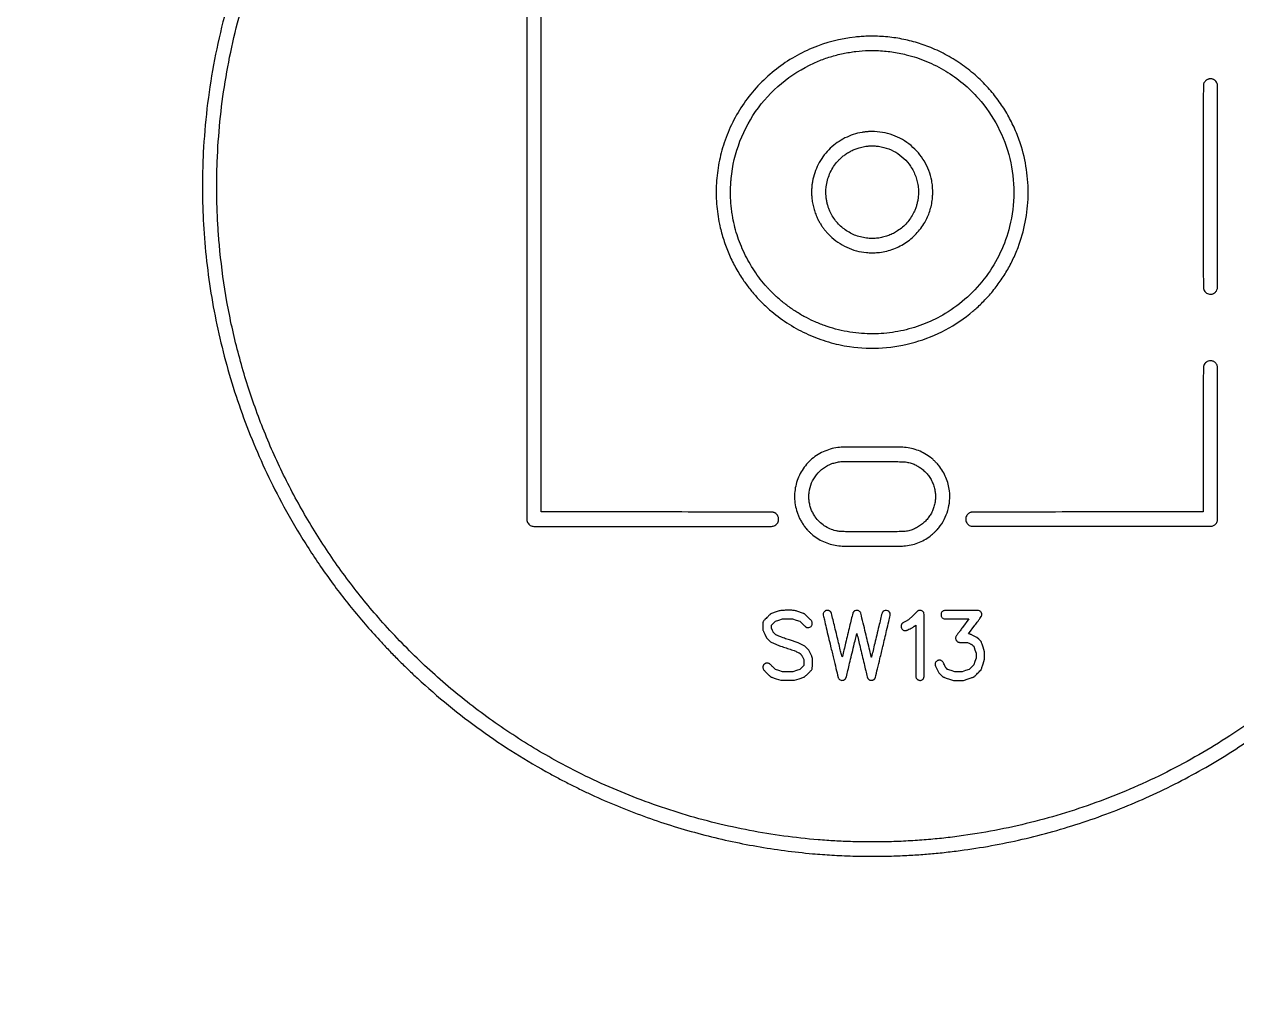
# Model space of a CAD drawing. Extents: x 949 to 24658, y 948 to 49051.
# Drawn here: x 11312 to 19775, y 37107 to 43838 of the extents above; entities that cross this region are included whole.
import ezdxf

# ---------------------------------------------------------------- set-up
doc = ezdxf.new("R2010")
doc.units = 0

msp = doc.modelspace()

# ---------------------------------------------------------------- linework, layer by layer
for points in [[(24557.45501, 40846.15625, -0.000005), (24557.576589, 33590.111823, -0.000003), (24557.572356, 24977, -0.000002), (24557.441941, 13479.946311, -0.000011), (24557.197838, 7129.844974)], [(14818.91929, 44985.698883, 0.000001), (14818.923348, 42685.463668, 0.000001), (14818.93329, 40385.158027, 0.051442), (14820.105084, 40373.799221, 0.073299), (14824.771432, 40361.091776, 0.064692), (14833.062671, 40349.659395, 0.06478), (14843.98733, 40340.738952, 0.073918), (14856.368392, 40335.390125, 0.065139), (14867.872776, 40333.884477, 0.000006), (15697.950758, 40333.860345, 0.000006), (16528.05988, 40333.857377, 0.065505), (16539.5, 40335.362709, 0.066568), (16551.728295, 40340.455013, 0.064193), (16562.356985, 40348.631746, 0.064348), (16570.543178, 40359.216104, 0.067496), (16575.609875, 40371.368392, 0.088879), (16576.983019, 40387.886481, 0.084134), (16572.604901, 40404.197991, 0.083963), (16563.08547, 40418.18344, 0.087999), (16549.633843, 40427.992954, 0.016598), (16545.909499, 40429.662149, 0.014984), (16541.954455, 40431.142642, 0.015579), (16538.172856, 40432.300261, 0.027998), (16535, 40432.976279, 0.038171), (16528.573583, 40433.476217, 0.00002), (16328.781463, 40433.734431, 0.00023), (16080.300881, 40433.931418, 0.000081), (15723.75, 40433.992446), (14919, 40434), (14919, 42685.5), (14919, 44937)], [(15094.325677, 45036.57615, 0.000006), (14859.99851, 45036.295275, 0.05764)], [(12772.643341, 44112.5, 0.01652), (12689.850576, 43816.756156, 0.016421), (12626.579092, 43515.600495, 0.016418), (12583.20028, 43210.890743, 0.016501), (12559.999496, 42904.5, 0.001802), (12558.366781, 42862.630847, 0.003376), (12557.397031, 42828.755984, 0.002861), (12556.793743, 42791.394215, 0.000944), (12556.32519, 42736.5, 0.002529), (12556.20899, 42663.312423, 0.004087), (12556.934321, 42601.032143, 0.00426), (12558.645688, 42540.663052, 0.003093), (12561.538618, 42473.5, 0.027672), (12615.219646, 41961.983227, 0.027532), (12725.107024, 41458.638295, 0.027526), (12889.662407, 40970.31607, 0.027634), (13106.682952, 40503.684868, 0.016037), (13257.090288, 40242.599401, 0.016158), (13423.567815, 39992.357958, 0.01614), (13606.050808, 39753.119986, 0.015915), (13804.40917, 39525, 0.005313), (13863.457856, 39462.646241, 0.004402), (13927.610395, 39397.486865, 0.004394), (13993.063579, 39333.304912, 0.005215), (14056.031522, 39273.889857, 0.01524), (14273.069179, 39085.266441, 0.01531), (14500.871495, 38910.512771, 0.015347), (14738.380032, 38750.430953, 0.015498), (14984.5, 38605.768078, 0.004775), (15059.707096, 38565.572502, 0.004236), (15138.718724, 38525.157022, 0.004266), (15217.740839, 38486.417097, 0.005078), (15292.969398, 38451.26515, 0.021085), (15659.638462, 38302.767944, 0.021132), (16037.246071, 38185.803446, 0.021147), (16423.112725, 38101.202242, 0.021187), (16814.5, 38049.563796, 0.003417), (16883.043585, 38043.932149, 0.003868), (16948.8837, 38039.487214, 0.003675), (17017.614756, 38035.887629, 0.002583), (17095, 38032.805427, 0.007216), (17143.501899, 38031.825082, 0.001451), (17229.851948, 38031.576756, 0.001456), (17316.21797, 38031.830448, 0.00714), (17365, 38032.812473, 0.004685), (17486.196993, 38038.121605, 0.006168), (17596.61706, 38045.362749, 0.006351), (17704.154112, 38055.123926, 0.005517), (17816.584846, 38068.026265, 0.023774), (18250.93061, 38143.851629, 0.023622), (18677.066866, 38260.690582, 0.023607), (19090.537594, 38417.288378, 0.023675), (19487, 38612.034583, 0.023291), (19857.850671, 38839.662899, 0.023296)], [(19920.356631, 39005.817188, -0.010885), (19754, 38890.460487, -0.027766), (19315.128866, 38633.897176, -0.027832), (18850.872158, 38427.767971, -0.027823), (18366.458704, 38274.426876, -0.027712), (17867.365904, 38175.57716, -0.006716), (17744.61123, 38159.941947, -0.007081), (17623.629254, 38147.914047, -0.006863), (17498.940269, 38139.020648, -0.005564), (17365, 38132.808012, -0.007351), (17316.85405, 38131.819804, -0.001438), (17230.177459, 38131.564458, -0.001435), (17143.507295, 38131.807147, -0.00739), (17095.5, 38132.789011, -0.002091), (17027.441001, 38135.472655, -0.003294), (16969.043937, 38138.405578, -0.003486), (16913.17819, 38141.971382, -0.002783), (16853, 38146.570593, -0.026664), (16375.068348, 38211.563409, -0.026371), (15904.970999, 38327.204206, -0.026365), (15449.554208, 38491.718971, -0.026623), (15015.5, 38702.786816, -0.021265), (14680.648778, 38907.33069, -0.021463), (14365.452145, 39138.985155, -0.021455), (14071.173893, 39396.891337, -0.021215), (13798.926154, 39680, -0.019655), (13575.401513, 39954.098685, -0.019384), (13372.999833, 40246.143502, -0.01935), (13193.485885, 40553.518936, -0.019414), (13038.48679, 40873.517221, -0.019664), (12908.130746, 41206.713332, -0.019552), (12804.080068, 41549.751965, -0.019556), (12727.162149, 41899.804683, -0.01969), (12678.037832, 42254, -0.003225), (12672.432166, 42314.766326, -0.003276), (12667.64239, 42375.279838, -0.0033), (12663.67847, 42435.403435, -0.003397), (12660.550376, 42495, -0.002038), (12658.327074, 42548.451157, -0.004555), (12657.172918, 42589.099432, -0.00379), (12656.647326, 42634.03419, -0.001033), (12656.501875, 42705, -0.001047), (12656.651668, 42775.962792, -0.003752), (12657.182467, 42821.293067, -0.004533), (12658.33743, 42862.123943, -0.002117), (12660.537205, 42915, -0.030613), (12720.259169, 43470.917215, -0.030591), (12847.422646, 44015.519183, -0.030587)]]:
    msp.add_lwpolyline(points, format="xyb")
for points in [[(17196.5, 43753.930479, 0.005107), (17175.00726, 43753.071549, 0.004913), (17153.256152, 43751.765285, 0.004933), (17131.626909, 43750.038345, 0.005264), (17110.5, 43747.917166, 0.071132), (16811.318704, 43670.688426, 0.071308), (16546.046184, 43512.7493, 0.071317), (16335.849582, 43286.670875, 0.071178), (16197.469058, 43010.5, 0.033031), (16160.986124, 42871.313031, 0.033115), (16143.189702, 42728.652071, 0.033119), (16144.38491, 42584.910361, 0.033062), (16164.545073, 42442.5, 0.023294), (16189.876301, 42344.647035, 0.023143), (16224.246644, 42249.356658, 0.023132), (16267.294731, 42157.607261, 0.02322), (16318.584636, 42070.346825, 0.018889), (16363.97354, 42006.172324, 0.018019), (16414.763973, 41944.557896, 0.017907), (16470.199256, 41886.377761, 0.018063), (16529.5, 41832.489029, 0.035347), (16650.320722, 41744.242421, 0.03452), (16783.300325, 41673.114817, 0.034425), (16925.172487, 41620.792518, 0.034705), (17072.5, 41588.601502, 0.053216), (17302.250798, 41579.543579, 0.05288), (17529.248533, 41619.114452, 0.052892), (17742.846853, 41705.404563, 0.053293), (17933, 41834.411674, 0.011681), (17960.861712, 41859.143399, 0.006755), (17993.252434, 41890.103958, 0.006762), (18024.447746, 41921.578898, 0.012955), (18048.465144, 41947.803027, 0.021256), (18110.201636, 42025.235474, 0.022447), (18163.956854, 42106.272329, 0.022597), (18209.912073, 42191.274465, 0.0222), (18248.305219, 42280.573666, 0.04235), (18298.666772, 42457.708149, 0.042372), (18318.451033, 42640.76436, 0.042379), (18307.091984, 42824.509809, 0.04239), (18264.91506, 43003.692356, 0.025226), (18225.637858, 43106.065678, 0.025026), (18176.158505, 43204.242127, 0.025069), (18117.207868, 43296.82373, 0.025518), (18049.612384, 43382.469017, 0.029036), (17960.398587, 43473.151817, 0.029232), (17861.470944, 43552.671135, 0.029228), (17753.931785, 43620.119103, 0.029012), (17639, 43674.751223, 0.026139), (17532.398048, 43711.677083, 0.026038), (17422.387697, 43737.333856, 0.025977), (17310.052213, 43751.463122, 0.025732)], [(17261.5, 43653.988421, -0.01217), (17315.180481, 43650.799851, -0.013442), (17366.883676, 43645.060688, -0.013599), (17417.645227, 43636.627558, -0.013112), (17468.5, 43625.35965, -0.037573), (17610.2273, 43578.490089, -0.037727), (17743.141567, 43510.989117, -0.037756), (17864.308944, 43424.339191, -0.037761), (17971.062174, 43320.456929, -0.060602), (18106.327639, 43123.790326, -0.060553), (18190.541512, 42900.376297, -0.060559), (18218.776057, 42663.314487, -0.060637), (18189.367445, 42426.5, -0.049013), (18124.275267, 42244.011563, -0.049092), (18024.935624, 42077.789729, -0.049111), (17895.137312, 41934.180542, -0.049128), (17739.83746, 41818.662175, -0.039849), (17599.00626, 41748.586581, -0.039666), (17448.627019, 41701.612231, -0.039738), (17292.985446, 41679.036595, -0.04032), (17136.5, 41681.538626, -0.020128), (17054.824299, 41692.78501, -0.020823), (16975.249582, 41710.473026, -0.020877), (16897.617366, 41734.667427, -0.020474), (16821.756547, 41765.390582, -0.019101), (16754.035202, 41799.276268, -0.019281), (16689.314336, 41838.133231, -0.019155), (16627.37921, 41882.121466, -0.01829), (16568, 41931.373447, -0.010467), (16552.454122, 41945.854516, -0.00363), (16530.625522, 41967.368757, -0.003617), (16509.150679, 41989.156885, -0.010767), (16494.874557, 42004.5, -0.034465), (16408.030027, 42116.6397, -0.035607), (16338.457826, 42238.469663, -0.035745), (16287.098448, 42368.479849, -0.035318), (16254.533795, 42505, -0.009273), (16248.582633, 42545.753086, -0.011513), (16244.626621, 42583.863206, -0.011359), (16242.393065, 42622.535169, -0.008626), (16241.640357, 42665, -0.003969), (16241.847441, 42692.73953, -0.007495), (16242.527331, 42715.102387, -0.007912), (16243.845785, 42736.616031, -0.005053), (16246.026421, 42761.577576, -0.067635), (16307.49447, 43021.397254, -0.067923), (16436.016315, 43254.980833, -0.067876), (16622.52471, 43445.716327, -0.067381), (16853.737086, 43580.102573, -0.023614), (16938.141153, 43610.408492, -0.022392), (17026.527299, 43633.233979, -0.022425), (17116.462006, 43648.03443, -0.023873), (17205.5, 43654.324493, 0.000022), (17210.332133, 43654.434852, 0.000015), (17215.765625, 43654.559352, 0.000016), (17220.963101, 43654.678765, 0.000033), (17225, 43654.771904, -0.009507), (17229.917303, 43654.792158, -0.001642), (17239.228125, 43654.622881, -0.001786), (17250.156817, 43654.349237, -0.001596)], [(19579, 43455.476234, 0.027743), (19572.284141, 43453.202968, 0.036398), (19566.468593, 43450.360514, 0.036704), (19561.164482, 43446.725858, 0.028963), (19555.986621, 43442.073004, 0.02515), (19551.094549, 43436.612564, 0.035881), (19547.375017, 43431.274037, 0.037765), (19544.59513, 43425.68156, 0.032763), (19542.532909, 43419.465038, 0.063099), (19541.531092, 43411.72852, 0.000149), (19541.25262, 43297.915419, 0.000485), (19541.042852, 43119.775785, 0.000052), (19541, 42705.839122, 0.000081), (19541.054651, 42369.279808, 0.000306), (19541.252262, 42158.447774, 0.000033), (19541.5107, 41998.513961, 0.051021), (19542.105084, 41992.799221, 0.08041), (19547.42869, 41978.911909, 0.074609), (19556.968121, 41967.005726, 0.073979), (19569.665374, 41958.343604, 0.076845), (19584.171677, 41953.894304, 0.097636), (19602.377703, 41954.81335, 0.091922), (19619.306604, 41962.544985, 0.091672), (19632.374023, 41975.854687, 0.096439), (19639.530721, 41992.730193, 0.052233), (19641.116898, 42007.861866, 0.000012), (19641.149432, 42704.927938, 0.000012), (19641.147175, 43401.997517, 0.052259), (19639.561646, 43417.121999, 0.062175), (19635.390716, 43429.178406, 0.064896), (19628.42772, 43439.648678, 0.064563), (19618.977532, 43448.027391, 0.060498), (19607.5, 43453.938352, 0.045909), (19600.951414, 43455.701307, 0.029337), (19593.11381, 43456.587301, 0.029504), (19585.337616, 43456.547783, 0.051757)], [(17205.5, 43088.348774, 0.0035), (17191.873332, 43087.179568, 0.006078), (17180.579726, 43085.992237, 0.006766), (17170.218123, 43084.632994, 0.006046), (17159.5, 43082.946596, 0.074102), (17040.371236, 43043.985262, 0.07454), (16938.046341, 42972.037458, 0.074513), (16861.288354, 42873.220984, 0.073965), (16816.629133, 42756, 0.005724), (16814.384855, 42745.200575, 0.007164), (16812.561592, 42735.130824, 0.006724), (16810.942023, 42724.511602, 0.004166), (16809.311806, 42712, 0.022581), (16807.861228, 42692.970265, 0.00784), (16807.441561, 42665.446959, 0.00783), (16807.88424, 42637.941389, 0.022795), (16809.352014, 42619, 0.019468), (16815.498309, 42581.356583, 0.021424), (16824.409305, 42545.505613, 0.0219), (16836.140156, 42511.285821, 0.022479), (16850.730013, 42478.527069, 0.004703), (16857.719813, 42464.880338, 0.010158), (16863.407692, 42454.544483, 0.010312), (16869.456735, 42444.544444, 0.004999), (16877.57966, 42432, 0.012467), (16891.071373, 42412.678585, 0.014736), (16904.805107, 42395.127226, 0.014715), (16919.566313, 42378.394153, 0.012365), (16936.147706, 42361.532746, 0.042179), (16991.316852, 42316.485853, 0.042466), (17053.142399, 42281.451632, 0.042326), (17120.198255, 42257.273086, 0.04132), (17190.910614, 42244.488255, 0.016203), (17208.133838, 42243.386681, 0.007962), (17230.097691, 42243.045207, 0.007965), (17252.127244, 42243.404481, 0.01572), (17269.589386, 42244.517904, 0.059303), (17368.362661, 42265.940707, 0.059967), (17458.948605, 42309.904216, 0.059946), (17536.541277, 42374.124188, 0.059187), (17597.067077, 42455.173958, 0.025899), (17616.321531, 42492.946903, 0.02539), (17631.709447, 42532.755494, 0.025027), (17643.170401, 42574.484323, 0.023555), (17650.680421, 42618, 0.011973), (17651.573347, 42626.912723, 0.009802), (17652.112241, 42636.473655, 0.006994), (17652.389637, 42648.684594, 0.002354), (17652.461208, 42666.5, 0.006453), (17652.125857, 42691.160978, 0.015271), (17651.078581, 42709.500216, 0.01689), (17648.992862, 42726.601847, 0.009779), (17645.392671, 42747, 0.042632), (17625.535419, 42816.194339, 0.042281), (17594.188993, 42881.220568, 0.042336), (17552.395988, 42939.969663, 0.042988), (17501.5, 42990.513771, 0.044066), (17440.643806, 43032.860182, 0.043703), (17373.143725, 43064.022027, 0.043816), (17301.426877, 43082.914446, 0.044796), (17228.050106, 43088.831897, 0.001379), (17220.654147, 43088.744481, 0.001711), (17213.774094, 43088.620637, 0.001395), (17207.997596, 43088.48076, 0.012899)], [(17257, 42987.951087, -0.054136), (17328.410371, 42973.584415, -0.056126), (17394.151304, 42944.318207, -0.056431), (17451.433109, 42901.338127, -0.055842), (17497.883368, 42846.5, -0.029274), (17518.228242, 42811.988789, -0.031257), (17533.910323, 42776.069568, -0.031266), (17544.988824, 42738.485043, -0.029325), (17551.58396, 42699, -0.020642), (17552.745463, 42681.31705, -0.010577), (17552.81569, 42659.089245, -0.010546), (17551.957258, 42637.137031, -0.023304), (17550.170678, 42620.468503, -0.017459), (17545.071186, 42593.706084, -0.020367), (17538.320319, 42568.724656, -0.020828), (17529.713375, 42544.872911, -0.020029), (17519.050209, 42521.5, -0.030104), (17497.231027, 42484.111436, -0.03414), (17471.892009, 42451.239196, -0.0342), (17442.357229, 42422.169157, -0.030411), (17408, 42396.143161, -0.028276), (17377.974197, 42378.512149, -0.027223), (17345.774802, 42364.133434, -0.026903), (17311.819993, 42353.190902, -0.026112), (17276.548108, 42345.82942, -0.023859), (17261.207585, 42344.199822, -0.008208), (17238.900457, 42343.268926, -0.00828), (17216.451046, 42343.072889, -0.022063), (17200.455882, 42343.904511, -0.032508), (17158.095643, 42350.78648, -0.032732), (17117.084694, 42363.091193, -0.032836), (17078.154334, 42380.596962, -0.033198), (17042, 42402.992855, -0.032053), (17010.149188, 42429.016845, -0.031705), (16981.761775, 42458.988001, -0.031708), (16957.39435, 42492.304723, -0.032075), (16937.53841, 42528.311247, -0.019223), (16927.952273, 42550.896984, -0.019435), (16920.167591, 42574.07055, -0.018877), (16914.017945, 42598.411235, -0.016046), (16909.33442, 42624.5, -0.027606), (16907.987153, 42639.372239, -0.007155), (16907.48599, 42663.42328, -0.00726), (16907.678932, 42687.555457, -0.025694), (16908.822222, 42703, -0.034324), (16917.944252, 42749.457044, -0.035753), (16933.253653, 42793.578723, -0.03598), (16954.584176, 42834.813605, -0.035726), (16981.650689, 42872.667715, -0.017986), (16990.987903, 42883.140726, -0.008001), (17003.998346, 42896.28987, -0.008021), (17017.504897, 42909.092736, -0.016846), (17028.481269, 42918.506808, -0.024896), (17051.701721, 42935.276225, -0.021278), (17077.698515, 42950.617651, -0.021228), (17104.978049, 42963.73228, -0.024409), (17132.046469, 42973.824327, -0.015241), (17148.580576, 42978.535537, -0.011905), (17166.7892, 42982.670346, -0.011986), (17184.992572, 42985.898502, -0.016461), (17201.5, 42987.865924, -0.014054), (17213.930708, 42988.582727, -0.00699), (17229.708748, 42988.827538, -0.006957), (17245.296104, 42988.634564, -0.01602)], [(19583.763386, 41489.001104, 0.069634), (19569.01113, 41484.229695, 0.074636), (19556.519489, 41475.667993, 0.076332), (19547.307557, 41464.006423, 0.077964), (19542.10171, 41450.200779, 0.050687), (19541.514633, 41444.559429, 0.000062), (19541.253166, 41329.969866, 0.000424), (19541.05513, 41178.678595, 0.000115), (19541, 40939.450779), (19541, 40434), (18736.25, 40433.992446, 0.000079), (18373.735723, 40433.93201, 0.000239), (18127.122516, 40433.734386, 0.000022), (17931.55535, 40433.475688, 0.038958), (17925, 40432.955135, 0.042471), (17917.613455, 40431.131782, 0.037787), (17910.333256, 40428.032813, 0.03746), (17903.53882, 40423.84031, 0.039909), (17897.598685, 40418.760128, 0.130276), (17884.73991, 40396.529468, 0.132919), (17884.71385, 40371.029462, 0.131579), (17897.58313, 40348.807147, 0.126494), (17920.016085, 40335.585748, 0.069828), (17927.480079, 40334.522571, 0.000118), (18057.387356, 40334.285879, 0.000431), (18262.965165, 40334.137044, 0.000041), (18764.591489, 40334.247042), (19603.650809, 40334.5), (19612.075404, 40338.682653, 0.049769), (19621.888273, 40344.838717, 0.056171), (19629.85736, 40352.596521, 0.05747), (19635.757792, 40361.765781, 0.056432), (19639.460217, 40372.093068, 0.056965), (19640.428826, 40380.285595, 0.000261), (19640.719165, 40466.824596, 0.00063), (19640.932824, 40602.710415, 0.000071), (19640.985219, 40910.566341, 0.000113), (19640.936102, 41157.873104, 0.000387), (19640.743272, 41318.7678, 0.000056), (19640.485674, 41442.398581, 0.044315), (19639.924296, 41448.566341, 0.056496), (19637.04166, 41458.148819, 0.047284), (19631.951775, 41467.475065, 0.047197), (19625.1884, 41475.696449, 0.055726), (19617.339981, 41482.000833, 0.052271), (19609.865972, 41485.712642, 0.037757), (19600.919955, 41488.295003, 0.038035), (19591.787877, 41489.484346, 0.056873)], [(17002.5, 40884.851134, 0.039542), (16950.786317, 40876.17543, 0.038002), (16900.365414, 40859.397822, 0.037897), (16852.931446, 40835.126585, 0.038821), (16810.10891, 40804.145192, 0.076554), (16741.14492, 40724.56782, 0.076849), (16699.431578, 40628.029485, 0.076779), (16688.798222, 40523.322637, 0.076205), (16710.191522, 40420, 0.020901), (16720.651184, 40395.127595, 0.019558), (16733.365577, 40370.644994, 0.019348), (16748.105373, 40346.966054, 0.019354), (16764.630146, 40324.5, 0.019521), (16774.960432, 40312.52815, 0.00861), (16789.489709, 40297.489709, 0.00861), (16804.52815, 40282.960432, 0.019521), (16816.5, 40272.630146, 0.03412), (16857.434644, 40244.343444, 0.035922), (16901.157184, 40222.427509, 0.035815), (16947.68892, 40206.943608, 0.033509), (16997, 40197.835903, 0.028717), (17020.626865, 40196.45859, 0.000185), (17230.405827, 40196.366197, 0.000173), (17440.803687, 40196.424118, 0.030715), (17463, 40197.802773, 0.031377), (17513.975662, 40207.404368, 0.036744), (17560.641203, 40222.991278, 0.037256), (17603.975519, 40245.019728, 0.033957), (17645, 40273.855349, 0.018518), (17656.69412, 40284.061944, 0.008402), (17671.262164, 40298.228168, 0.008394), (17685.320825, 40312.84925, 0.018891), (17695.359814, 40324.5, 0.048284), (17732.929057, 40382.225794, 0.049734), (17758.291224, 40445.527243, 0.049904), (17770.593282, 40512.387519, 0.04927), (17769.485715, 40580.653891, 0.034862), (17760.59814, 40628.309514, 0.035697), (17745.221198, 40673.879779, 0.035384), (17723.36858, 40717.163178, 0.033015), (17695.173104, 40758, 0.022774), (17685.044098, 40769.646368, 0.007353), (17669.023667, 40785.968411, 0.007354), (17652.528489, 40801.813851, 0.022736), (17640.764951, 40811.825909, 0.034533), (17598.178725, 40840.378957, 0.036413), (17552.79655, 40862.234117, 0.036704), (17505.070634, 40877.135379, 0.036296), (17455.5, 40884.9673, 0.020989), (17434.278054, 40885.862715, 0.000113), (17228.83658, 40885.856518, 0.00011), (17023.140157, 40885.758538, 0.021623)], [(17463.5, 40783.689869, -0.02636), (17494.361565, 40776.628335, -0.03099), (17522.639416, 40766.637907, -0.031469), (17549.094542, 40753.38267, -0.02882), (17574.5, 40736.554711, -0.020131), (17585.241211, 40727.816959, -0.011322), (17597.592705, 40716.406745, -0.011328), (17609.304169, 40704.560863, -0.022005), (17618.004993, 40694.5, -0.032085), (17636.90428, 40667.162388, -0.033618), (17651.825341, 40638.042878, -0.033567), (17662.727565, 40607.144685, -0.031788), (17669.635798, 40574.5, -0.024707), (17670.920872, 40561.096595, -0.009562), (17671.425852, 40542.438785, -0.009479), (17671.2214, 40523.890016, -0.026875), (17670.139764, 40511, -0.029648), (17663.683489, 40478.606965, -0.033042), (17653.600645, 40448.390863, -0.033293), (17639.705139, 40419.966364, -0.031016), (17621.861924, 40392.924877, -0.018481), (17613.314922, 40382.403758, -0.011483), (17602.562902, 40370.679269, -0.011515), (17591.398637, 40359.576362, -0.020239), (17581.604961, 40351.001531, -0.033533), (17554.566889, 40332.038603, -0.033048), (17525.107861, 40316.757581, -0.032892), (17493.752485, 40305.429786, -0.032504), (17461.058382, 40298.25813, -0.032702), (17448.588363, 40297.188447, -0.003145), (17418.137572, 40296.765167, -0.001743), (17364.193164, 40296.542752, -0.000159), (17230, 40296.5, -0.000217), (17066.230975, 40296.571197, -0.005877), (17022.857846, 40297.118715, -0.02271), (16998.577249, 40298.81598, -0.029054), (16976.5, 40302.680552, -0.046496), (16934.987823, 40316.636016, -0.044501), (16896.116329, 40338.184435, -0.044415), (16861.601635, 40366.317991, -0.045914), (16833.019539, 40399.816391, -0.030369), (16817.345002, 40425.160524, -0.03106), (16804.986737, 40452.03123, -0.03046), (16795.857879, 40480.720436, -0.026954), (16789.833889, 40511.5, -0.027645), (16788.873846, 40522.888565, -0.00739), (16788.618361, 40541.079559, -0.007465), (16788.904032, 40559.312936, -0.026269), (16789.877719, 40571, -0.065326), (16807.740896, 40636.534253, -0.068928), (16841.703586, 40693.94285, -0.069207), (16889.852101, 40739.774156, -0.066713), (16949.259163, 40771.409631, -0.02055), (16962.892244, 40775.851996, -0.012714), (16979.227123, 40779.996576, -0.012674), (16995.87799, 40783.332198, -0.019266), (17010.5, 40785.300921, -0.023516), (17013.72218, 40785.456626, -0.00003), (17077.803125, 40785.533697, -0.000266), (17149.558886, 40785.577502, -0.000164), (17234, 40785.556377, -0.000159), (17367.720314, 40785.436453, -0.001729), (17421.658505, 40785.184341, -0.002821), (17452.350488, 40784.761552, -0.038223)], [(16592.5, 39746.88078, 0.024385), (16580.707637, 39743.560844, 0.002697), (16554.178053, 39734.515754, 0.001424), (16526.404669, 39724.790363, 0.061478), (16520.842107, 39722.017235, 0.041191), (16518.161725, 39719.904092, 0.002979), (16511.292394, 39713.428448, 0.004158), (16503.199688, 39705.578387, 0.003132), (16494.429873, 39696.819785, 0.003145), (16483.970199, 39686.10784, 0.009039), (16476.893867, 39678.49842, 0.011382), (16472.120095, 39672.925049, 0.058353), (16469.929873, 39669.5, 0.046871), (16468.51752, 39665.732803, 0.043827), (16467.791271, 39661.682413, 0.017743), (16467.437788, 39655.183564, 0.001631), (16467.185921, 39639.033021, 0.003256), (16467.121257, 39627.923717, 0.006384), (16467.24028, 39619.081029, 0.006235), (16467.502086, 39612.318894, 0.048916), (16467.96824, 39609.211851, 0.041804), (16468.921251, 39606.431668, 0.003047), (16472.223773, 39599.034172, 0.004239), (16476.29657, 39590.25716, 0.003197), (16480.915539, 39580.678829), (16492.766441, 39556.5), (16506.693395, 39542.769759), (16520.620349, 39529.039518), (16545.060174, 39517.142836, 0.007012), (16561.539383, 39509.405103, 0.016231), (16574.166178, 39504.177775, 0.008898), (16590.866685, 39498.227868, 0.000919), (16630.5, 39484.978565, -0.000992), (16666.960447, 39472.78404, -0.007022), (16684.56624, 39466.580169, -0.013848), (16696.46237, 39461.821409, -0.014116), (16708, 39456.439641, -0.005033), (16717.513666, 39451.550065, -0.023096), (16722.863661, 39448.408234, -0.033796), (16726.881249, 39445.387202, -0.020785), (16731.198188, 39441.334154, -0.020373), (16735.066511, 39437.051509, -0.030453), (16738.049077, 39432.986381, -0.022315), (16741.099604, 39427.749703, -0.006059), (16745.448188, 39419.204487), (16753, 39403.908973), (16753, 39383.19109), (16753, 39362.473206), (16739.25, 39348.823508), (16725.5, 39335.17381), (16700.947663, 39327.086905), (16676.395327, 39319), (16639.989242, 39319), (16603.583158, 39319), (16579.041579, 39327.102548), (16554.5, 39335.205096), (16534, 39355.45378, 0.005525), (16518.743727, 39370.193541, 0.046942), (16511.244052, 39376.054028, 0.092353), (16504.86435, 39378.641591, 0.051624), (16496.5, 39379.46375, 0.040531), (16490.474962, 39378.94312, 0.056142), (16485.266792, 39377.448975, 0.056567), (16480.550653, 39374.844536, 0.041981), (16476, 39371, 0.041981), (16472.155464, 39366.449347, 0.056567), (16469.551025, 39361.733208, 0.056142), (16468.05688, 39356.525038, 0.040531), (16467.53625, 39350.5, 0.054983), (16468.435113, 39341.944415, 0.094227), (16471.236128, 39335.364068, 0.043324), (16477.666318, 39327.362242, 0.00428), (16494.894591, 39309.668859, 0.003325), (16504.228248, 39300.370435, 0.004586), (16512.740911, 39292.154099, 0.002949), (16519.986172, 39285.368925, 0.054939), (16522.5, 39283.50915, 0.043027), (16525.345543, 39282.165407, 0.002232), (16534.871875, 39278.680263, 0.003526), (16546.259063, 39274.662393, 0.002552), (16559, 39270.340291), (16591.5, 39259.5), (16640, 39259.5), (16688.5, 39259.5), (16721, 39270.349968, 0.002543), (16733.740938, 39274.675603, 0.003513), (16745.128125, 39278.696072, 0.002223), (16754.654739, 39282.183033, 0.04288), (16757.5, 39283.526111, 0.054386), (16760.00798, 39285.375551, 0.003013), (16767.139352, 39292.020355, 0.004629), (16775.520354, 39300.072313, 0.003368), (16784.697793, 39309.176143, 0.002741), (16796.189769, 39320.857952, 0.009686), (16803.381884, 39328.541823, 0.0136), (16808.011805, 39333.974587, 0.061849), (16810.197793, 39337.5, 0.056359), (16811.551039, 39341.598579, 0.035538), (16812.231319, 39346.597232, 0.012906), (16812.56139, 39355.187421, 0.001021), (16812.802129, 39378, 0.00228), (16812.861428, 39393.011584, 0.004383), (16812.748609, 39405.044115, 0.003241), (16812.516646, 39414.462584, 0.053734), (16812.08426, 39417.565215, 0.042148), (16811.185356, 39420.188878, 0.002803), (16807.935689, 39427.467117, 0.004031), (16803.938244, 39436.101202, 0.003003), (16799.393803, 39445.565215), (16787.723344, 39469.5), (16773.611672, 39483.61656), (16759.5, 39497.733121), (16737.006272, 39509.012885), (16714.512544, 39520.292649), (16652.506272, 39541.000069, -0.00111), (16617.364423, 39552.822716, -0.005956), (16598.311441, 39559.533831, -0.010702), (16585.249133, 39564.629997, -0.013818), (16573.5, 39569.891195, -0.00481), (16563.494456, 39574.826929, -0.023862), (16558.03729, 39577.919758, -0.034504), (16553.870205, 39580.972784, -0.018213), (16549.123062, 39585.287451, -0.016821), (16544.708735, 39589.903835, -0.037345), (16541.746729, 39593.762105, -0.027228), (16538.879458, 39598.705066, -0.005512), (16534.373062, 39607.796778), (16527, 39623.093555), (16527, 39633.810175), (16527, 39644.526794), (16540.75, 39658.111873), (16554.5, 39671.696951), (16579.605398, 39679.848476), (16604.710796, 39688), (16639.950808, 39688), (16675.190819, 39688), (16700.34541, 39679.859274), (16725.5, 39671.718549), (16746.5, 39650.99839, 0.002206), (16758.817086, 39638.952218, 0.016027), (16764.93951, 39633.386362, 0.03425), (16769.092294, 39630.311871, 0.063135), (16772.883766, 39628.51432, 0.088687), (16783.647207, 39627.000782, 0.0894), (16794.235978, 39629.319046, 0.089855), (16803.306551, 39635.172613, 0.090747), (16809.709915, 39643.818397, 0.02103), (16811.16023, 39647.115273, 0.042263), (16811.966769, 39649.838899, 0.038518), (16812.345413, 39652.817919, 0.014725), (16812.428979, 39657, 0.059753), (16811.347892, 39665.344938, 0.089009), (16808.314714, 39672.033572, 0.040834), (16801.538935, 39680.328784, 0.00434), (16784.078061, 39698.148681, 0.003526), (16774.271577, 39707.846799, 0.006017), (16765.927831, 39715.789149, 0.004448), (16759.127912, 39721.995917, 0.068068), (16756.5, 39723.774556, 0.033248), (16750.498527, 39726.259776, 0.000961), (16724.334937, 39735.052503, 0.001587), (16699.13034, 39743.380232, 0.016104), (16688.539901, 39746.468422, 0.044425), (16683.638, 39747.273265, 0.011187), (16675.551682, 39747.690665, 0.006616), (16662.761315, 39747.894898, 0.001267), (16639.539901, 39747.899549, 0.001966), (16622.758423, 39747.79441, 0.002864), (16607.967971, 39747.55885, 0.001418), (16595.413623, 39747.251326, 0.049626)], [(16911.5, 39747.12378, 0.071212), (16902.553554, 39743.378123, 0.078218), (16895.336844, 39737.363397, 0.080155), (16890.446437, 39729.561455, 0.080131), (16888.257294, 39720.616564, 0.075146), (16888.767413, 39713.331703, 0.001848), (16896.223107, 39680.547678, 0.001894), (16909.074327, 39625.932207, 0.000194), (16939.984166, 39496.989288, 0.000424), (16960.14913, 39413.326294, 0.000687), (16977.454294, 39342.222612, 0.000084), (16992.978737, 39278.861167, 0.055891), (16994.210395, 39275.509058, 0.107677), (17002.030709, 39265.804852, 0.106035), (17013.220495, 39260.167482, 0.105459), (17025.789243, 39259.598259, 0.105423), (17037.498148, 39264.20657, 0.047288), (17041.299035, 39267.277243, 0.042662), (17044.601799, 39271.108215, 0.041382), (17047.29516, 39275.565961, 0.038848), (17049.28379, 39280.5, 0.017433), (17050.384341, 39284.467205, 0.000073), (17060.914411, 39328.332054, 0.000363), (17072.825154, 39378.139609, 0.000229), (17086.663305, 39436.311247, -0.000536), (17101.834095, 39499.911413, -0.001307), (17113.18498, 39546.73226, -0.00015), (17122.647177, 39585.271744, -0.727727), (17123.19831, 39585.311247, -0.037357), (17123.679085, 39583.807681, -0.000023), (17134.163671, 39539.969554, -0.000293), (17145.809167, 39491.141131, -0.000179), (17159.499016, 39433.5, 0.000244), (17173.243482, 39375.662212, 0.000388), (17185.06584, 39326.190535, 0.000074), (17195.536939, 39282.551482, 0.01976), (17196.587734, 39278.829479, 0.062695), (17198.757043, 39274.220382, 0.040626), (17202.31045, 39269.510353, 0.039797), (17206.696899, 39265.310204, 0.050465), (17211.376651, 39262.222, 0.069378), (17217.226706, 39260.12672, 0.047091), (17224.268889, 39259.339795, 0.04723), (17231.303434, 39259.884075, 0.071665), (17237.127283, 39261.7798, 0.040801), (17241.323174, 39264.291158, 0.035762), (17245.257202, 39267.553864, 0.036404), (17248.610266, 39271.269565, 0.047441), (17251.067782, 39275.132864, 0.058325), (17252.343136, 39278.570824, 0.000097), (17267.439934, 39340.660947, 0.00074), (17284.467446, 39411.205627, 0.000432), (17304.682824, 39495.826576, 0.000271), (17331.224642, 39607.624689, 0.001386), (17345.758624, 39669.759135, 0.000738), (17355.458724, 39712.03723, 0.058052), (17356.196839, 39718.83982, 0.149965), (17351.246745, 39734.530219, 0.143807), (17338.278816, 39745.056139, 0.141246), (17321.486434, 39747.004967, 0.143374), (17306.344689, 39739.692441, 0.02746), (17304.68757, 39738.021278, 0.017448), (17302.939707, 39735.909465, 0.017522), (17301.3647, 39733.71003, 0.030815), (17300.244605, 39731.775325, 0.055609), (17298.831785, 39727.929778, 0.000256), (17288.618928, 39686.280729, 0.001143), (17276.681365, 39637.002323, 0.000594), (17261.995582, 39575.445556, -0.000205), (17248.11091, 39517.045507, -0.000335), (17236.286013, 39467.546507, -0.000029), (17225.64832, 39423.159915, -0.039098), (17225.110307, 39421.5, -0.10291), (17224.64449, 39420.814258, -0.473712), (17224.231508, 39420.862291, -0.081681), (17223.8099, 39421.839757, -0.007013), (17223.186483, 39424.5, 0.004774), (17213.27355, 39467.669747, 0.000322), (17183.74794, 39590.497969, 0.000032), (17150.743295, 39727.372047, 0.060007), (17149.133153, 39731.69493, 0.101763), (17142.122458, 39740.377766, 0.092749), (17132.031857, 39745.939541, 0.092673), (17120.605568, 39747.479496, 0.101386), (17109.782747, 39744.682137, 0.038889), (17105.530163, 39742.174723, 0.041914), (17101.830248, 39739.094386, 0.041834), (17098.689988, 39735.434453, 0.038459), (17096.103068, 39731.20203, 0.057956), (17094.949356, 39728.098988, 0.000159), (17084.286869, 39684.50241, 0.000966), (17072.357332, 39635.245396, 0.000602), (17058.558731, 39577.479833, -0.000103), (17044.809362, 39519.664761, -0.000164), (17033.029678, 39470.249045, -0.000029), (17022.602613, 39426.582346, -0.008864), (17021.692133, 39423.048832, -0.757686), (17020.200048, 39423.042743, -0.007007), (17015.744153, 39439.523283, -0.003439), (17007.701296, 39471.944216, -0.000196), (16983.638965, 39572.048832, 0.000498), (16969.381843, 39631.204645, 0.000792), (16957.055912, 39681.774623, 0.00015), (16946.096587, 39726.372354, 0.040738), (16944.850526, 39730.098821, 0.057365), (16942.395437, 39734.3994, 0.038919), (16938.710829, 39738.676382, 0.038647), (16934.365613, 39742.370698, 0.053068), (16929.920958, 39744.923329, 0.044671), (16925.589318, 39746.387681, 0.029465), (16920.411526, 39747.318132, 0.02976), (16915.365277, 39747.618173, 0.063637)], [(17556.898683, 39746.679839, 0.018916), (17554.901497, 39746.035229, 0.013245), (17552.702228, 39745.165679, 0.013386), (17550.636779, 39744.218981, 0.026981), (17549.074304, 39743.343983, 0.046888), (17546.893986, 39741.658285, 0.001186), (17537.787053, 39733.102101, 0.002528), (17527.163567, 39722.971487, 0.00172), (17515.175621, 39711.343662), (17484.5, 39681.384038), (17463.719034, 39670.56029, 0.003736), (17452.884239, 39664.813683, 0.014594), (17446.323638, 39661.019637, 0.023539), (17442.003278, 39658.060287, 0.050384), (17439.044136, 39655.312801, 0.045907), (17435.883403, 39650.978116, 0.050998), (17433.694697, 39646.285019, 0.048505), (17432.425885, 39641.044388, 0.035538), (17432.009769, 39635.071861, 0.101085), (17434.405023, 39623.433459, 0.105876), (17441.155831, 39613.88526, 0.104488), (17451.308454, 39607.852029, 0.096069), (17463.352714, 39606.198768, 0.042015), (17468.13758, 39606.868757, 0.04141), (17472.767332, 39608.330752, 0.018433), (17479.517778, 39611.390018, 0.002024), (17494.70942, 39619.038493, 0.00296), (17508.740269, 39626.278748, 0.015484), (17516.310944, 39630.546027, 0.026351), (17521.580878, 39634.127631, 0.024395), (17526.588271, 39638.331565), (17533.963131, 39645.16313), (17534.231565, 39463.831565), (17534.5, 39282.5), (17536.881796, 39277.229889, 0.059223), (17539.971557, 39272.107701, 0.042395), (17544.515636, 39267.188948, 0.042715), (17549.768793, 39263.155089, 0.06436), (17554.982419, 39260.694673, 0.061056), (17563.28899, 39259.093455, 0.076495), (17571.097821, 39259.752704, 0.076278), (17578.364116, 39262.732582, 0.060287), (17585.074104, 39267.960362, 0.139862), (17590.897529, 39278.357137, 0.048734), (17593.233918, 39295.524022, 0.009262), (17593.928391, 39331.400767, 0.000208), (17594, 39503.5, 0.000195), (17593.934576, 39671.475859, 0.007404), (17593.345494, 39709.268925, 0.033409), (17591.565167, 39727.530139, 0.140363), (17586.889337, 39737.388379, 0.072624), (17580.677444, 39742.663364, 0.064737), (17572.974711, 39746.193458, 0.065539), (17564.722001, 39747.606208, 0.078417)], [(17733.734467, 39746.922087, 0.082775), (17724.796942, 39743.152838, 0.078727), (17717.388055, 39736.636319, 0.079828), (17712.435061, 39728.239673, 0.08895), (17710.603651, 39719.024941, 0.063587), (17711.513889, 39710.648675, 0.069182), (17714.500855, 39703.024365, 0.06987), (17719.422263, 39696.564628, 0.066887), (17726, 39691.598784), (17731.5, 39688.5), (17818.314632, 39688), (17905.129263, 39687.5), (17860.93365, 39628.581013, 0.001393), (17843.847222, 39605.669723, 0.002106), (17829.114871, 39585.623806, 0.000796), (17816.547104, 39568.313483, 0.050916), (17814.676328, 39565.081013, 0.064174), (17813.027263, 39559.648767, 0.045619), (17812.547432, 39553.295519, 0.045509), (17813.228444, 39546.940127, 0.062679), (17815.048758, 39541.5, 0.046557), (17818.044042, 39536.516007, 0.045421), (17821.932019, 39532.127259, 0.046305), (17826.466745, 39528.589606, 0.053034), (17831.380663, 39526.130534, 0.042734), (17835.682244, 39524.927951, 0.031614), (17840.586785, 39524.316727, 0.013681), (17848.434718, 39524.054376, 0.001514), (17866.392045, 39524), (17895.709064, 39524), (17911.104532, 39516.592502, -0.006456), (17919.197393, 39512.569133, -0.018563), (17924.666061, 39509.500134, -0.025064), (17928.879203, 39506.626188, -0.024993), (17932.787794, 39503.342502), (17939.075587, 39497.5), (17947.037794, 39472.635356), (17955, 39447.770712), (17955, 39431.248612), (17955, 39414.726513), (17947.015334, 39390.613256), (17939.030668, 39366.5), (17923.265334, 39350.766849), (17907.5, 39335.033699), (17882.561833, 39327.016849), (17857.623666, 39319), (17831.95267, 39319), (17806.281674, 39319), (17781.400298, 39327.112876), (17756.518922, 39335.225753), (17750.365303, 39340.862876, -0.028234), (17746.553031, 39344.773039, -0.040077), (17743.668951, 39348.677889, -0.022202), (17740.43556, 39354.436102, -0.00329), (17734.509502, 39366.376859, 0.008573), (17727.259258, 39380.606253, 0.037392), (17722.216104, 39388.594482, 0.062158), (17717.464697, 39393.573223, 0.066086), (17711.72705, 39397.111726, 0.06049), (17705.829502, 39398.934797, 0.045045), (17699.037744, 39399.540483, 0.045791), (17692.405228, 39398.924529, 0.072085), (17687, 39397.084919, 0.074056), (17678.709484, 39391.168676, 0.079562), (17672.738866, 39383.222056, 0.082832), (17669.712867, 39374.099459, 0.090165), (17669.944832, 39364.765741, 0.047833), (17670.954697, 39361.504403, 0.004784), (17674.177391, 39353.99623, 0.005947), (17678.236924, 39345.071812, 0.004582), (17682.869973, 39335.430544), (17694.696714, 39311.386309), (17706.929294, 39299.443154, 0.00517), (17711.954973, 39294.636875, 0.005628), (17716.940091, 39290.071372, 0.005304), (17721.292308, 39286.25706, 0.027434), (17723.830937, 39284.310451, 0.053334), (17727.593897, 39282.290051, 0.008705), (17735.327199, 39279.301536, 0.007198), (17746.451925, 39275.404263, 0.002455), (17762.704751, 39270.060451), (17796.909502, 39259), (17831.952555, 39259), (17866.995608, 39259), (17900.793524, 39269.87546, 0.001949), (17914.02878, 39274.191281, 0.002723), (17925.824872, 39278.160125, 0.00164), (17935.726456, 39281.588034, 0.035729), (17938.54572, 39282.806651, 0.075188), (17944.704654, 39287.292641, 0.002496), (17966.197154, 39308.750896, 0.002421), (17987.529059, 39330.471866, 0.078246), (17991.790391, 39336.5, 0.030748), (17992.975974, 39339.322277, 0.001491), (17996.305566, 39348.941286, 0.002423), (18000.173356, 39360.404625, 0.001744), (18004.384034, 39373.236293), (18015, 39405.972587), (18015, 39431.484098), (18015, 39456.995608), (18004.014709, 39491.134847, 0.002693), (17999.629893, 39504.51407, 0.003728), (17995.543472, 39516.462116, 0.002347), (17991.988773, 39526.457221, 0.045958), (17990.602607, 39529.415127, 0.050447), (17988.913942, 39531.726809, 0.006966), (17984.870656, 39536.105114, 0.007929), (17979.912456, 39541.163173, 0.00664), (17974.497444, 39546.374472), (17960.819092, 39559.192777), (17938.159546, 39570.253978, 0.004751), (17929.022732, 39574.607072, 0.005636), (17920.308369, 39578.538914, 0.004939), (17912.893286, 39581.69753, 0.035576), (17909.209368, 39582.925265), (17902.918737, 39584.535351), (17947.427983, 39643.915143, 0.00113), (17968.918859, 39672.721532, 0.004127), (17982.356125, 39691.133619, 0.003554), (17991.455533, 39704.012781, 0.071949), (17993.593411, 39708.281233, 0.092439), (17995.034509, 39718.786502, 0.088279), (17992.640298, 39729.289351, 0.087984), (17986.759051, 39738.349887, 0.091007), (17978.181872, 39744.709609), (17972.5, 39747.5), (17855, 39747.659687, 0.000685), (17808.763788, 39747.659179, 0.001175), (17770.216276, 39747.51533, 0.000248), (17736.81926, 39747.295617, 0.056774)]]:
    msp.add_lwpolyline(points, format="xyb", close=True)

doc.saveas('drawing.dxf')
